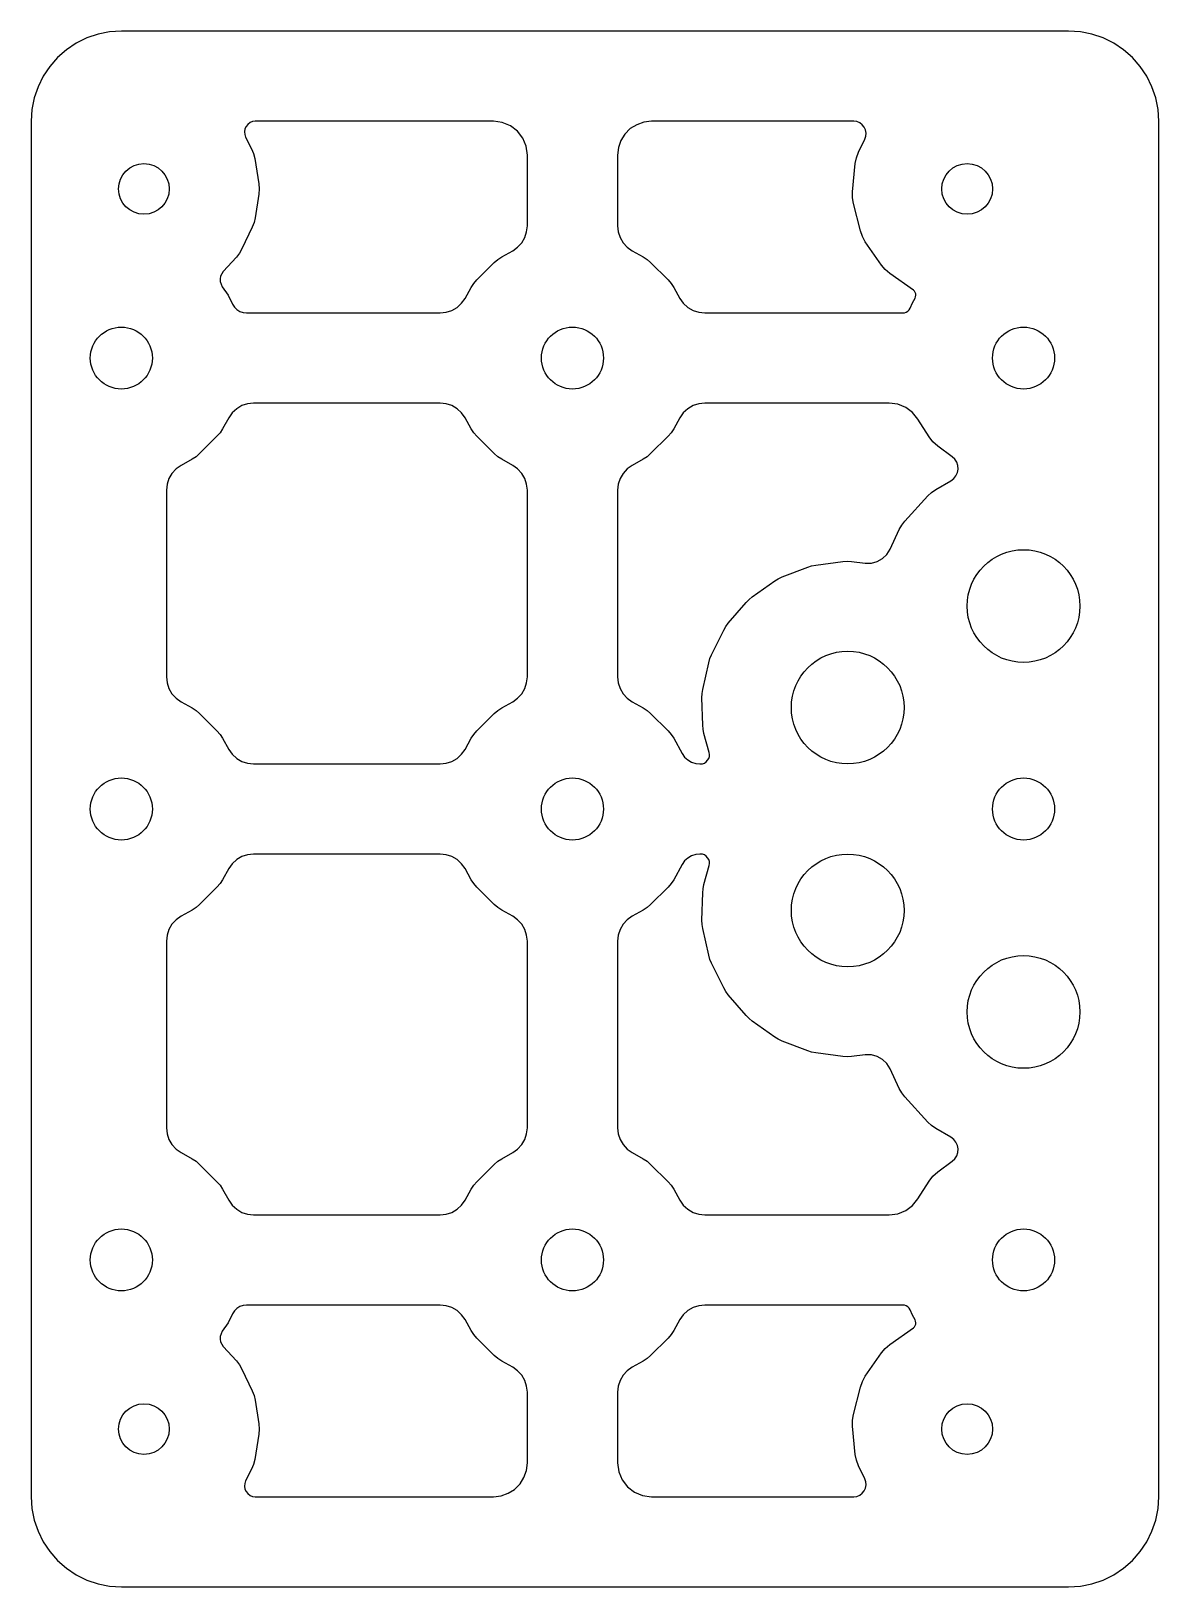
# Model space of a CAD drawing. Header units: millimetres. Extents: x 0 to 100, y 0 to 138.
import ezdxf

# ---------------------------------------------------------------- set-up
doc = ezdxf.new("R2010")
doc.units = ezdxf.units.MM
doc.layers.add('CUT', color=7, linetype='Continuous')

msp = doc.modelspace()

# ---------------------------------------------------------------- linework, layer by layer
at = {"layer": 'CUT'}
for points in [[(0, 8), (0.07, 6.96), (0.27, 5.93), (0.61, 4.94), (1.07, 4), (1.65, 3.13), (2.34, 2.34), (3.13, 1.65), (4, 1.07), (4.94, 0.61), (5.93, 0.27), (6.96, 0.07), (8, 0), (92, 0), (93.04, 0.07), (94.07, 0.27), (95.06, 0.61), (96, 1.07), (96.87, 1.65), (97.66, 2.34), (98.35, 3.13), (98.93, 4), (99.39, 4.94), (99.73, 5.93), (99.93, 6.96), (100, 8), (100, 130), (99.93, 131.04), (99.73, 132.07), (99.39, 133.06), (98.93, 134), (98.35, 134.87), (97.66, 135.66), (96.87, 136.35), (96, 136.93), (95.06, 137.39), (94.07, 137.73), (93.04, 137.93), (92, 138), (8, 138), (6.96, 137.93), (5.93, 137.73), (4.94, 137.39), (4, 136.93), (3.13, 136.35), (2.34, 135.66), (1.65, 134.87), (1.07, 134), (0.61, 133.06), (0.27, 132.07), (0.07, 131.04), (0, 130)], [(17.04, 116.68), (16.9, 116.48), (16.8, 116.26), (16.76, 116.02), (16.77, 115.78), (16.84, 115.54), (16.95, 115.33), (17.47, 114.59), (17.87, 113.78), (18.03, 113.52), (18.25, 113.3), (18.51, 113.14), (18.81, 113.03), (19.11, 113), (36.27, 113), (36.8, 113.06), (37.31, 113.22), (37.77, 113.49), (38.17, 113.86), (38.48, 114.29), (39.02, 115.27), (39.25, 115.62), (39.52, 115.93), (41.07, 117.48), (41.38, 117.75), (41.73, 117.98), (42.71, 118.52), (43.14, 118.83), (43.51, 119.23), (43.78, 119.69), (43.94, 120.2), (44, 120.73), (44, 127), (43.9, 127.78), (43.6, 128.5), (43.12, 129.12), (42.5, 129.6), (41.78, 129.9), (41, 130), (19.87, 130), (19.63, 129.97), (19.41, 129.88), (19.21, 129.73), (19.06, 129.54), (18.96, 129.32), (18.91, 129.08), (18.94, 128.84), (19.02, 128.6), (19.54, 127.57), (19.72, 127.14), (19.83, 126.69), (20.18, 124.45), (20.21, 124), (20.18, 123.54), (19.87, 121.45), (19.77, 121.01), (19.61, 120.6), (18.69, 118.68), (18.47, 118.29), (18.2, 117.94)], [(55, 130), (54.33, 129.92), (53.7, 129.7), (53.13, 129.35), (52.65, 128.87), (52.3, 128.3), (52.08, 127.67), (52, 127), (52, 120.73), (52.06, 120.2), (52.22, 119.69), (52.49, 119.23), (52.86, 118.83), (53.29, 118.52), (54.27, 117.98), (54.62, 117.75), (54.93, 117.48), (56.48, 115.93), (56.75, 115.62), (56.98, 115.27), (57.52, 114.29), (57.83, 113.86), (58.23, 113.49), (58.69, 113.22), (59.2, 113.06), (59.73, 113), (77.28, 113), (77.44, 113.02), (77.6, 113.08), (77.74, 113.17), (77.86, 113.29), (77.95, 113.43), (78.15, 113.89), (78.38, 114.32), (78.43, 114.44), (78.45, 114.57), (78.44, 114.7), (78.39, 114.82), (78.32, 114.92), (78.23, 115.01), (76.13, 116.5), (75.73, 116.84), (75.4, 117.25), (73.97, 119.32), (73.71, 119.77), (73.54, 120.27), (72.91, 122.7), (72.83, 123.22), (72.83, 123.75), (73.08, 126.25), (73.18, 126.77), (73.37, 127.26), (73.93, 128.42), (74.02, 128.68), (74.04, 128.96), (73.99, 129.23), (73.87, 129.48), (73.69, 129.7), (73.47, 129.86), (73.21, 129.97), (72.94, 130)], [(13.29, 99.48), (12.86, 99.17), (12.49, 98.77), (12.22, 98.31), (12.06, 97.8), (12, 97.27), (12, 80.73), (12.06, 80.2), (12.22, 79.69), (12.49, 79.23), (12.86, 78.83), (13.29, 78.52), (14.27, 77.98), (14.62, 77.75), (14.93, 77.48), (16.48, 75.93), (16.75, 75.62), (16.98, 75.27), (17.52, 74.29), (17.83, 73.86), (18.23, 73.49), (18.69, 73.22), (19.2, 73.06), (19.73, 73), (36.27, 73), (36.8, 73.06), (37.31, 73.22), (37.77, 73.49), (38.17, 73.86), (38.48, 74.29), (39.02, 75.27), (39.25, 75.62), (39.52, 75.93), (41.07, 77.48), (41.38, 77.75), (41.73, 77.98), (42.71, 78.52), (43.14, 78.83), (43.51, 79.23), (43.78, 79.69), (43.94, 80.2), (44, 80.73), (44, 97.27), (43.94, 97.8), (43.78, 98.31), (43.51, 98.77), (43.14, 99.17), (42.71, 99.48), (41.73, 100.02), (41.38, 100.25), (41.07, 100.52), (39.52, 102.07), (39.25, 102.38), (39.02, 102.73), (38.48, 103.71), (38.17, 104.14), (37.77, 104.51), (37.31, 104.78), (36.8, 104.94), (36.27, 105), (19.73, 105), (19.2, 104.94), (18.69, 104.78), (18.23, 104.51), (17.83, 104.14), (17.52, 103.71), (16.98, 102.73), (16.75, 102.38), (16.48, 102.07), (14.93, 100.52), (14.62, 100.25), (14.27, 100.02)], [(53.29, 99.48), (52.86, 99.17), (52.49, 98.77), (52.22, 98.31), (52.06, 97.8), (52, 97.27), (52, 80.73), (52.06, 80.2), (52.22, 79.69), (52.49, 79.23), (52.86, 78.83), (53.29, 78.52), (54.27, 77.98), (54.62, 77.75), (54.93, 77.48), (56.48, 75.93), (56.75, 75.62), (56.98, 75.27), (57.73, 73.93), (57.95, 73.61), (58.23, 73.35), (58.56, 73.16), (58.93, 73.04), (59.31, 73), (59.35, 73), (59.53, 73.02), (59.71, 73.08), (59.86, 73.18), (59.99, 73.32), (60.09, 73.48), (60.14, 73.65), (60.16, 73.84), (60.13, 74.02), (59.66, 75.71), (59.58, 76.07), (59.55, 76.43), (59.48, 78.87), (59.49, 79.24), (59.55, 79.6), (60.08, 81.98), (60.18, 82.34), (60.32, 82.68), (61.41, 84.86), (61.6, 85.18), (61.82, 85.47), (63.41, 87.32), (63.66, 87.59), (63.95, 87.82), (65.94, 89.23), (66.25, 89.42), (66.59, 89.58), (68.86, 90.46), (69.21, 90.58), (69.57, 90.64), (71.99, 90.95), (72.36, 90.98), (72.73, 90.96), (73.97, 90.81), (74.51, 90.81), (75.03, 90.95), (75.5, 91.21), (75.89, 91.58), (76.17, 92.04), (76.98, 93.78), (77.2, 94.18), (77.48, 94.54), (79.51, 96.77), (79.85, 97.08), (80.22, 97.34), (81.56, 98.12), (81.81, 98.31), (82, 98.55), (82.13, 98.84), (82.19, 99.15), (82.16, 99.46), (82.07, 99.76), (81.9, 100.02), (81.67, 100.24), (80.39, 101.19), (79.97, 101.56), (79.63, 102.01), (78.63, 103.59), (78.16, 104.18), (77.55, 104.62), (76.84, 104.9), (76.09, 105), (59.73, 105), (59.2, 104.94), (58.69, 104.78), (58.23, 104.51), (57.83, 104.14), (57.52, 103.71), (56.98, 102.73), (56.75, 102.38), (56.48, 102.07), (54.93, 100.52), (54.62, 100.25), (54.27, 100.02)], [(13.29, 59.48), (12.86, 59.17), (12.49, 58.77), (12.22, 58.31), (12.06, 57.8), (12, 57.27), (12, 40.73), (12.06, 40.2), (12.22, 39.69), (12.49, 39.23), (12.86, 38.83), (13.29, 38.52), (14.27, 37.98), (14.62, 37.75), (14.93, 37.48), (16.48, 35.93), (16.75, 35.62), (16.98, 35.27), (17.52, 34.29), (17.83, 33.86), (18.23, 33.49), (18.69, 33.22), (19.2, 33.06), (19.73, 33), (36.27, 33), (36.8, 33.06), (37.31, 33.22), (37.77, 33.49), (38.17, 33.86), (38.48, 34.29), (39.02, 35.27), (39.25, 35.62), (39.52, 35.93), (41.07, 37.48), (41.38, 37.75), (41.73, 37.98), (42.71, 38.52), (43.14, 38.83), (43.51, 39.23), (43.78, 39.69), (43.94, 40.2), (44, 40.73), (44, 57.27), (43.94, 57.8), (43.78, 58.31), (43.51, 58.77), (43.14, 59.17), (42.71, 59.48), (41.73, 60.02), (41.38, 60.25), (41.07, 60.52), (39.52, 62.07), (39.25, 62.38), (39.02, 62.73), (38.48, 63.71), (38.17, 64.14), (37.77, 64.51), (37.31, 64.78), (36.8, 64.94), (36.27, 65), (19.73, 65), (19.2, 64.94), (18.69, 64.78), (18.23, 64.51), (17.83, 64.14), (17.52, 63.71), (16.98, 62.73), (16.75, 62.38), (16.48, 62.07), (14.93, 60.52), (14.62, 60.25), (14.27, 60.02)], [(53.29, 59.48), (52.86, 59.17), (52.49, 58.77), (52.22, 58.31), (52.06, 57.8), (52, 57.27), (52, 40.73), (52.06, 40.2), (52.22, 39.69), (52.49, 39.23), (52.86, 38.83), (53.29, 38.52), (54.27, 37.98), (54.62, 37.75), (54.93, 37.48), (56.48, 35.93), (56.75, 35.62), (56.98, 35.27), (57.52, 34.29), (57.83, 33.86), (58.23, 33.49), (58.69, 33.22), (59.2, 33.06), (59.73, 33), (76.09, 33), (76.84, 33.1), (77.55, 33.38), (78.16, 33.82), (78.63, 34.41), (79.63, 35.99), (79.97, 36.44), (80.39, 36.81), (81.67, 37.76), (81.9, 37.98), (82.07, 38.24), (82.16, 38.54), (82.19, 38.85), (82.13, 39.16), (82, 39.45), (81.81, 39.69), (81.56, 39.88), (80.22, 40.66), (79.85, 40.92), (79.51, 41.23), (77.48, 43.46), (77.2, 43.82), (76.98, 44.22), (76.17, 45.96), (75.89, 46.42), (75.5, 46.79), (75.03, 47.05), (74.51, 47.19), (73.97, 47.19), (72.73, 47.04), (72.36, 47.02), (71.99, 47.05), (69.57, 47.36), (69.21, 47.42), (68.86, 47.54), (66.59, 48.42), (66.25, 48.58), (65.94, 48.77), (63.95, 50.18), (63.66, 50.41), (63.41, 50.68), (61.82, 52.53), (61.6, 52.82), (61.41, 53.14), (60.32, 55.32), (60.18, 55.66), (60.08, 56.02), (59.55, 58.4), (59.49, 58.76), (59.48, 59.13), (59.55, 61.57), (59.58, 61.93), (59.66, 62.29), (60.13, 63.98), (60.16, 64.16), (60.14, 64.35), (60.09, 64.52), (59.99, 64.68), (59.86, 64.82), (59.71, 64.92), (59.53, 64.98), (59.35, 65), (59.31, 65), (58.93, 64.96), (58.56, 64.84), (58.23, 64.65), (57.95, 64.39), (57.73, 64.07), (56.98, 62.73), (56.75, 62.38), (56.48, 62.07), (54.93, 60.52), (54.62, 60.25), (54.27, 60.02)], [(19.11, 25), (18.81, 24.97), (18.51, 24.86), (18.25, 24.7), (18.03, 24.48), (17.87, 24.22), (17.47, 23.41), (16.95, 22.67), (16.84, 22.46), (16.77, 22.22), (16.76, 21.98), (16.8, 21.74), (16.9, 21.52), (17.04, 21.32), (18.2, 20.06), (18.47, 19.71), (18.69, 19.32), (19.61, 17.4), (19.77, 16.99), (19.87, 16.55), (20.18, 14.46), (20.21, 14), (20.18, 13.55), (19.83, 11.31), (19.72, 10.86), (19.54, 10.43), (19.02, 9.4), (18.94, 9.16), (18.91, 8.92), (18.96, 8.68), (19.06, 8.46), (19.21, 8.27), (19.41, 8.12), (19.63, 8.03), (19.87, 8), (41, 8), (41.67, 8.08), (42.3, 8.3), (42.87, 8.65), (43.35, 9.13), (43.7, 9.7), (43.92, 10.33), (44, 11), (44, 17.27), (43.94, 17.8), (43.78, 18.31), (43.51, 18.77), (43.14, 19.17), (42.71, 19.48), (41.73, 20.02), (41.38, 20.25), (41.07, 20.52), (39.52, 22.07), (39.25, 22.38), (39.02, 22.73), (38.48, 23.71), (38.17, 24.14), (37.77, 24.51), (37.31, 24.78), (36.8, 24.94), (36.27, 25)], [(53.29, 19.48), (52.86, 19.17), (52.49, 18.77), (52.22, 18.31), (52.06, 17.8), (52, 17.27), (52, 11), (52.1, 10.22), (52.4, 9.5), (52.88, 8.88), (53.5, 8.4), (54.22, 8.1), (55, 8), (72.94, 8), (73.21, 8.03), (73.47, 8.14), (73.69, 8.3), (73.87, 8.52), (73.99, 8.77), (74.04, 9.04), (74.02, 9.32), (73.93, 9.58), (73.37, 10.74), (73.18, 11.23), (73.08, 11.75), (72.83, 14.25), (72.83, 14.78), (72.91, 15.3), (73.54, 17.73), (73.71, 18.23), (73.97, 18.68), (75.4, 20.75), (75.73, 21.16), (76.13, 21.5), (78.23, 22.99), (78.32, 23.08), (78.39, 23.18), (78.44, 23.3), (78.45, 23.43), (78.43, 23.56), (78.38, 23.68), (78.15, 24.11), (77.95, 24.57), (77.86, 24.71), (77.74, 24.83), (77.6, 24.92), (77.44, 24.98), (77.28, 25), (59.73, 25), (59.2, 24.94), (58.69, 24.78), (58.23, 24.51), (57.83, 24.14), (57.52, 23.71), (56.98, 22.73), (56.75, 22.38), (56.48, 22.07), (54.93, 20.52), (54.62, 20.25), (54.27, 20.02)]]:
    msp.add_lwpolyline(points, close=True, dxfattribs=at)
for centre, radius in [((10, 124), 2.25), ((83, 124), 2.25), ((8, 109), 2.75), ((48, 109), 2.75), ((88, 109), 2.75), ((88, 87), 5), ((72.41, 78), 5), ((8, 69), 2.75), ((48, 69), 2.75), ((88, 69), 2.75), ((72.41, 60), 5), ((88, 51), 5), ((8, 29), 2.75), ((48, 29), 2.75), ((88, 29), 2.75), ((10, 14), 2.25), ((83, 14), 2.25)]:
    msp.add_circle(centre, radius, dxfattribs=at)

doc.saveas('drawing.dxf')
